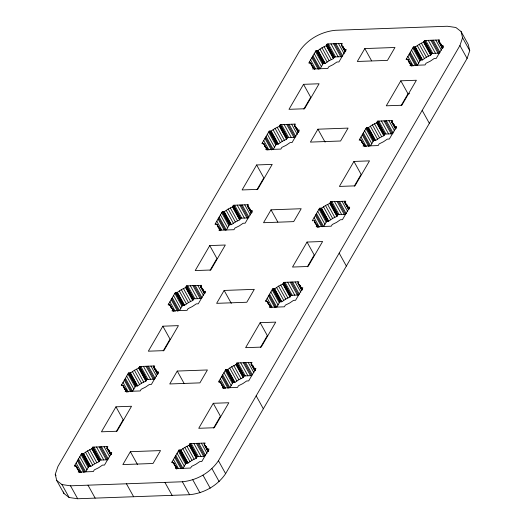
<?xml version="1.0" encoding="UTF-8"?>
<svg xmlns="http://www.w3.org/2000/svg" width="525" height="525" viewBox="0 0 525 525"><rect width="100%" height="100%" fill="white"/><g stroke="black" fill="none" stroke-linecap="round" stroke-linejoin="round"><path stroke-width="0.79" d="M55.256 474.311L57.907 466.535L299.388 51.332C307.473 39.329 321.097 31.671 335.429 30.292L447.32 26.25L455.864 27.49L461.081 31.533L468.254 44.474L469.744 50.689L467.092 58.465L225.612 473.668C217.527 485.671 203.903 493.329 189.571 494.708L77.68 498.75L69.136 497.51L63.919 493.467L56.746 480.526L55.256 474.311L56.011 475.67M56.746 480.526L61.963 484.568L70.507 485.809L182.398 481.766C196.731 480.388 210.354 472.73 218.439 460.727L459.92 45.524L462.571 37.748L461.081 31.533M110.657 455.057L106.883 448.245L107.855 446.578L92.774 447.123L91.803 448.796L87.524 450.896L83.619 453.567L81.598 453.639L74.333 466.141L76.348 466.062L79.748 472.192M157.546 374.437L153.773 367.625L154.744 365.951L139.663 366.496L138.692 368.169L134.413 370.269L130.508 372.947L128.487 373.019L121.222 385.514L123.237 385.442L125.501 389.53M204.435 293.816L200.662 287.004L201.633 285.331L186.552 285.876L185.581 287.549L181.302 289.649L177.398 292.327L175.376 292.399L168.112 304.894L170.126 304.822L172.771 309.586M251.324 213.189L247.544 206.384L248.522 204.711L233.441 205.255L232.47 206.929L228.191 209.029L224.287 211.7L222.265 211.778L215.001 224.273L217.015 224.201L220.034 229.648M298.213 132.569L294.433 125.757L295.411 124.09L280.33 124.635L279.359 126.302L275.074 128.408L271.176 131.079L269.154 131.152L261.89 143.647L263.904 143.574L266.168 147.663M345.102 51.949L341.322 45.137L342.3 43.463L327.219 44.008L326.242 45.682L321.963 47.782L318.065 50.459L316.043 50.531L308.779 63.026L310.793 62.954L313.438 67.718M115.972 406.816L101.437 431.812L117.003 431.248L131.539 406.258L115.972 406.816L123.145 419.757L116.281 431.563M162.862 326.196L148.326 351.192L163.892 350.628L178.428 325.631L162.862 326.196L170.034 339.137L163.17 350.936M209.751 245.575L195.215 270.565L210.781 270.007L225.317 245.011L209.751 245.575L216.923 258.517L210.059 270.316M256.64 164.955L242.104 189.945L257.67 189.381L272.206 164.391L256.64 164.955L263.812 177.89L256.948 189.696M303.529 84.328L288.993 109.325L304.559 108.76L319.095 83.77L303.529 84.328L310.702 97.269L303.837 109.069M76.348 466.062L77.241 468.569L79.209 470.439L78.238 472.113L93.319 471.568L94.29 469.895L98.569 467.795L102.473 465.124L104.495 465.045L111.759 452.55L109.738 452.622L108.846 450.122L106.883 448.245M123.237 385.442L124.13 387.942L126.098 389.819L125.127 391.492L140.208 390.948L141.179 389.274L145.458 387.174L149.362 384.497L151.384 384.425L158.648 371.93L156.627 372.002L155.735 369.502L153.773 367.625M170.126 304.822L171.019 307.322L172.988 309.199L172.016 310.872L187.097 310.321L188.068 308.654L192.347 306.548L196.252 303.877L198.266 303.804L205.537 291.309L203.516 291.382L202.624 288.881L200.662 287.004M217.015 224.201L217.908 226.702L219.877 228.572L218.905 230.245L233.986 229.701L234.957 228.027L239.236 225.927L243.141 223.256L245.155 223.184L252.427 210.683L250.405 210.755L249.513 208.254L247.544 206.384M263.904 143.574L264.797 146.075L266.766 147.952L265.794 149.625L280.875 149.08L281.846 147.407L286.125 145.307L290.03 142.629L292.044 142.557L299.316 130.062L297.294 130.134L296.402 127.634L294.433 125.757M310.793 62.954L311.686 65.454L313.655 67.331L312.683 69.005L327.764 68.46L328.735 66.787L333.014 64.687L336.919 62.009L338.933 61.937L346.205 49.442L344.183 49.514L343.291 47.014L341.322 45.137M100.314 446.847L107.487 459.788L99.947 460.058L98.976 461.731L94.697 463.831L90.792 466.508L88.771 466.581L85.706 471.85L78.533 458.916M147.203 366.227L154.376 379.168L146.836 379.437L145.858 381.111L141.579 383.211L137.681 385.888L135.66 385.96L132.595 391.23L125.422 378.289M194.093 285.607L201.265 298.541L193.725 298.817L192.747 300.49L188.468 302.59L184.57 305.261L182.549 305.34L179.484 310.61L172.312 297.668M240.982 204.98L248.154 217.921L240.614 218.197L239.636 219.863L235.357 221.97L231.459 224.641L229.438 224.713L226.373 229.989L219.201 217.048M287.871 124.359L295.043 137.301L287.503 137.57L286.525 139.243L282.247 141.343L278.342 144.021L276.327 144.093L273.262 149.362L266.09 136.428M334.76 43.739L341.933 56.674L334.392 56.949L333.414 58.623L329.136 60.723L325.231 63.4L323.216 63.472L320.152 68.742L312.979 55.801M130.364 451.684L122.863 464.579L153.018 463.49L160.525 450.588L130.364 451.684L137.537 464.618M177.253 371.057L169.752 383.959L199.907 382.869L207.414 369.967L177.253 371.057L184.045 383.316M224.142 290.437L216.635 303.338L246.796 302.249L254.303 289.347L224.142 290.437L231.315 303.378M271.031 209.816L263.524 222.712L293.685 221.622L301.192 208.727L271.031 209.816L277.823 222.075M317.92 129.196L310.413 142.091L340.574 141.002L348.082 128.1L317.92 129.196L325.093 142.131M364.809 48.569L357.302 61.471L387.463 60.382L394.971 47.48L364.809 48.569L371.602 60.828M207.946 451.539L204.173 444.727L205.144 443.061L190.063 443.605L189.092 445.272L184.813 447.379L180.908 450.05L178.894 450.122L171.623 462.623L173.644 462.545L177.037 468.674M254.835 370.919L251.062 364.107L252.033 362.434L236.952 362.978L235.981 364.652L231.702 366.752L227.798 369.429L225.783 369.502L218.512 381.997L220.533 381.924L223.171 386.695M301.724 290.299L297.951 283.487L298.922 281.813L283.841 282.358L282.87 284.032L278.591 286.132L274.687 288.809L272.672 288.881L265.401 301.376L267.422 301.304L270.06 306.068M348.613 209.672L344.84 202.867L345.811 201.193L330.73 201.738L329.759 203.411L325.48 205.511L321.576 208.182L319.561 208.254L312.29 220.756L314.311 220.684L316.575 224.766M395.502 129.052L391.729 122.24L392.7 120.566L377.619 121.118L376.648 122.784L372.369 124.891L368.465 127.562L366.45 127.634L359.179 140.129L361.2 140.057L363.838 144.828M442.391 48.431L438.618 41.619L439.589 39.946L424.508 40.491L423.537 42.164L419.258 44.264L415.354 46.942L413.339 47.014L406.068 59.509L408.089 59.437L411.108 64.883M213.268 403.298L198.732 428.295L214.298 427.731L228.834 402.741L213.268 403.298L220.441 416.24L213.577 428.039M260.157 322.678L245.621 347.668L261.188 347.11L275.723 322.114L260.157 322.678L267.33 335.619L260.466 347.419M307.046 242.058L292.51 267.048L308.077 266.483L322.613 241.493L307.046 242.058L314.219 254.993L307.355 266.798M353.935 161.438L339.399 186.427L354.966 185.863L369.502 160.873L353.935 161.438L361.108 174.372L354.244 186.178M400.824 80.811L386.288 105.807L401.855 105.243L416.391 80.246L400.824 80.811L407.997 93.752L401.133 105.551M173.644 462.545L174.536 465.045L176.505 466.922L175.527 468.595L190.608 468.051L191.586 466.377L195.864 464.277L199.769 461.6L201.784 461.527L209.055 449.033L207.034 449.105L206.141 446.604L204.173 444.727M220.533 381.924L221.425 384.425L223.394 386.302L222.416 387.975L237.497 387.43L238.475 385.757L242.753 383.657L246.658 380.979L248.673 380.907L255.944 368.412L253.923 368.484L253.03 365.984L251.062 364.107M267.422 301.304L268.314 303.804L270.283 305.681L269.305 307.355L284.386 306.803L285.364 305.137L289.642 303.03L293.541 300.359L295.562 300.287L302.833 287.792L300.812 287.864L299.919 285.364L297.951 283.487M314.311 220.684L315.203 223.184L317.172 225.054L316.194 226.728L331.275 226.183L332.253 224.51L336.532 222.41L340.43 219.739L342.451 219.66L349.716 207.165L347.701 207.237L346.808 204.737L344.84 202.867M361.2 140.057L362.092 142.557L364.061 144.434L363.083 146.107L378.164 145.563L379.142 143.889L383.421 141.789L387.319 139.112L389.34 139.04L396.605 126.545L394.59 126.617L393.697 124.117L391.729 122.24M408.089 59.437L408.982 61.937L410.95 63.814L409.973 65.487L425.053 64.942L426.024 63.269L430.303 61.169L434.208 58.492L436.229 58.419L443.494 45.924L441.479 45.997L440.587 43.496L438.618 41.619M197.603 443.33L204.776 456.271L197.236 456.54L196.265 458.213L191.986 460.313L188.081 462.991L186.067 463.063L182.995 468.333L175.823 455.398M244.493 362.709L251.665 375.651L244.125 375.92L243.154 377.593L238.875 379.693L234.97 382.371L232.956 382.443L229.884 387.712L222.712 374.771M291.382 282.089L298.554 295.024L291.014 295.299L290.043 296.973L285.764 299.073L281.859 301.744L279.845 301.816L276.773 307.092L269.601 294.151M338.271 201.462L345.443 214.403L337.903 214.679L336.932 216.346L332.653 218.452L328.748 221.123L326.734 221.196L323.662 226.465L316.49 213.531M385.16 120.842L392.333 133.783L384.792 134.052L383.821 135.726L379.542 137.826L375.637 140.503L373.616 140.575L370.552 145.845L363.379 132.91M432.049 40.222L439.222 53.156L431.681 53.432L430.71 55.105L426.431 57.205L422.527 59.876L420.505 59.955L417.441 65.225L410.268 52.283M407.997 93.752L409.631 93.693M462.571 37.748L469.744 50.689M459.92 45.524L467.092 58.465M442.49 45.957L443.244 47.322M440.587 43.496L442.851 47.578M441.171 44.678L442.68 47.401M438.414 39.992L439.169 41.35M441.794 45.983L442.929 48.024M439.727 42.472L442.752 47.919M441.479 45.997L442.608 48.038M438.769 41.357L442.168 47.486M435.822 40.084L441.486 50.302M433.23 40.176L440.022 52.434M430.874 40.261L438.047 53.202M428.282 40.353L435.455 53.294M425.69 40.451L432.863 53.386M424.508 40.491L431.681 53.432M424.358 40.753L431.53 53.694M424.023 41.331L431.196 54.265M423.688 41.902L430.861 54.843M423.537 42.164L430.71 55.105M421.365 43.135L428.538 56.077M419.258 44.264L426.431 57.205M417.244 45.537L424.417 58.478M415.354 46.942L422.527 59.876M415.039 46.955L422.212 59.889M414.343 46.974L421.516 59.916M413.654 47.001L420.827 59.942M413.339 47.014L420.505 59.955M412.768 47.992L419.941 60.926M411.521 50.138L418.694 63.079M409.703 53.261L416.496 65.52M409.133 54.239L415.177 65.133M407.886 56.385L413.168 65.92M410.95 63.814L412.079 65.855M410.793 64.076L411.928 66.117M407.774 59.45L410.038 63.532M408.398 60.756L409.907 63.479M408.982 61.937L410.11 63.978M410.458 64.647L411.213 66.012M406.639 58.531L407.393 59.896M422.185 110.401L429.358 123.342M395.601 126.584L396.355 127.943M393.697 124.117L395.207 126.84M391.525 120.612L392.28 121.971M394.905 126.604L396.04 128.651M392.838 123.093L395.483 127.864M394.59 126.617L395.719 128.658M391.88 121.977L395.653 128.789M388.933 120.704L394.597 130.922M386.341 120.796L393.133 133.055M345.194 49.475L345.949 50.84M343.291 47.014L344.8 49.737M344.498 49.501L345.634 51.542M341.119 43.509L341.873 44.868M342.438 45.99L345.083 50.754M383.985 120.881L391.158 133.822M344.183 49.514L345.319 51.555M342.234 46.239L345.253 51.686M338.527 43.601L344.19 53.819M381.393 120.98L388.566 133.914M335.934 43.693L342.733 55.952M378.801 121.072L385.973 134.013M377.619 121.118L384.792 134.052M377.468 121.373L384.641 134.315M377.134 121.951L384.307 134.892M333.578 43.778L340.751 56.72M376.799 122.528L383.972 135.463M376.648 122.784L383.821 135.726M330.986 43.877L338.159 56.812M374.476 123.756L381.649 136.697M328.394 43.969L335.567 56.91M372.369 124.891L379.542 137.826M327.219 44.008L334.392 56.949M327.068 44.271L334.235 57.212M326.734 44.848L333.907 57.783M326.399 45.419L333.572 58.36M326.242 45.682L333.414 58.623M370.355 126.164L377.527 139.099M324.069 46.653L331.242 59.594M368.465 127.562L375.637 140.503M368.15 127.575L375.322 140.51M367.454 127.601L374.627 140.536M366.765 127.621L373.938 140.562M366.45 127.634L373.616 140.575M321.963 47.782L329.136 60.723M365.879 128.612L373.052 141.553M319.955 49.055L327.127 61.996M364.632 130.758L371.805 143.699M318.065 50.459L325.231 63.4M317.743 50.472L324.916 63.407M317.054 50.492L324.227 63.433M362.814 133.882L369.607 146.14M316.358 50.518L323.531 63.459M316.043 50.531L323.216 63.472M362.243 134.859L368.662 146.436M315.473 51.509L322.645 64.444M360.997 137.005L366.279 146.541M314.226 53.655L321.398 66.596M364.061 144.434L365.19 146.475M363.904 144.697L364.658 146.055M362.014 142.111L362.768 143.476M361.508 141.382L363.018 144.106M359.75 139.158L360.504 140.516M312.408 56.779L319.207 69.038M311.843 57.757L318.262 69.333M310.59 59.903L315.499 68.755M313.655 67.331L314.79 69.372M313.504 67.594L314.258 68.952M310.478 62.967L313.123 67.732M311.102 64.273L312.992 67.679M309.343 62.048L310.098 63.413M348.712 207.204L349.466 208.563M346.808 204.737L348.902 208.642M348.016 207.231L348.771 208.589M344.636 201.232L345.391 202.598M345.949 203.713L348.974 209.167M347.701 207.237L348.836 209.285M344.991 202.604L347.255 206.686M348.009 208.051L348.764 209.409M342.044 201.324L347.708 211.542M339.452 201.423L346.244 213.682M298.305 130.102L299.06 131.46M296.402 127.634L297.911 130.357M296.986 128.815L298.495 131.539M294.23 124.13L294.984 125.495M297.609 130.121L298.745 132.169M337.096 201.508L344.269 214.443M295.549 126.61L298.567 132.057M297.294 130.134L298.43 132.182M294.591 125.501L296.855 129.583M291.637 124.222L297.301 134.439M334.504 201.6L341.677 214.541M289.045 124.32L295.844 136.572M331.912 201.692L339.084 214.633M330.73 201.738L337.903 214.679M330.579 202L337.752 214.935M330.245 202.571L337.417 215.512M286.689 124.405L293.862 137.34M329.91 203.149L337.083 216.09M329.759 203.411L336.932 216.346M284.097 124.497L291.27 137.438M327.587 204.382L334.76 217.317M281.505 124.589L288.678 137.53M325.48 205.511L332.653 218.452M280.33 124.635L287.503 137.57M280.179 124.891L287.346 137.832M279.845 125.468L287.017 138.41M279.51 126.046L286.683 138.981M279.359 126.302L286.525 139.243M323.466 206.784L330.638 219.726M277.187 127.273L284.353 140.214M321.576 208.182L328.748 221.123M321.261 208.195L328.433 221.137M320.565 208.222L327.738 221.163M319.876 208.248L327.049 221.183M319.561 208.254L326.734 221.196M275.074 128.408L282.247 141.343M318.99 209.232L326.163 222.173M273.066 129.682L280.238 142.616M317.743 211.385L324.916 224.319M339.183 253.129L346.356 266.07M271.176 131.079L278.342 144.021M270.861 131.093L278.027 144.034M270.165 131.119L277.338 144.053M315.925 214.508L322.717 226.761M269.469 131.145L276.642 144.08M269.154 131.152L276.327 144.093M315.354 215.48L321.398 226.38M268.583 132.129L275.756 145.071M314.108 217.632L319.39 227.161M267.337 134.275L274.509 147.217M317.172 225.054L318.301 227.102M317.015 225.317L318.15 227.364M314.37 221.373L315.505 223.414M314.619 222.003L316.129 224.726M316.68 225.894L317.441 227.253M265.519 137.399L272.317 149.658M264.954 138.377L271.373 149.953M263.701 140.523L268.99 150.058M266.766 147.952L267.901 149.993M266.615 148.214L267.369 149.579M263.589 143.588L265.479 146.993M264.213 144.9L265.722 147.623M264.797 146.075L265.932 148.122M266.28 148.792L267.035 150.15M262.454 142.675L263.209 144.034M301.822 287.825L302.577 289.19M299.919 285.364L301.048 287.405M300.503 286.538L301.639 288.586M297.747 281.853L298.502 283.218M301.127 287.851L302.262 289.892M299.066 284.34L302.085 289.787M300.812 287.864L301.947 289.905M299.237 285.265L301.501 289.354M295.155 281.951L300.818 292.162M292.563 282.043L299.355 294.302M251.416 210.722L252.171 212.08M249.513 208.254L251.777 212.343M247.341 204.75L248.095 206.115M250.72 210.748L251.856 212.789M248.66 207.231L251.678 212.684M290.207 282.128L297.38 295.07M250.405 210.755L251.541 212.802M247.702 206.122L251.094 212.251M244.748 204.848L250.412 215.06M287.615 282.22L294.787 295.162M242.156 204.94L248.955 217.199M285.022 282.319L292.195 295.253M283.841 282.358L291.014 295.299M283.69 282.621L290.863 295.562M283.356 283.198L290.528 296.133M239.8 205.026L246.973 217.967M283.021 283.769L290.194 296.71M282.87 284.032L290.043 296.973M237.208 205.118L244.381 218.059M280.698 285.003L287.871 297.944M234.616 205.209L241.789 218.151M278.591 286.132L285.764 299.073M233.441 205.255L240.614 218.197M233.29 205.518L240.463 218.452M232.956 206.089L240.128 219.03M232.621 206.666L239.794 219.607M232.47 206.929L239.636 219.863M276.577 287.405L283.749 300.346M230.298 207.9L237.464 220.835M274.687 288.809L281.859 301.744M274.372 288.816L281.544 301.757M273.676 288.842L280.849 301.783M272.987 288.868L280.16 301.809M272.672 288.881L279.845 301.816M228.191 209.029L235.357 221.97M272.101 289.859L279.274 302.794M226.177 210.302L233.349 223.243M270.854 292.005L278.027 304.94M224.287 211.7L231.459 224.641M223.972 211.713L231.138 224.654M223.276 211.739L230.449 224.68M269.036 295.129L275.828 307.387M222.58 211.765L229.753 224.7M222.265 211.778L229.438 224.713M268.465 296.107L274.883 307.683M221.701 212.75L228.867 225.691M267.218 298.252L272.127 307.105M220.448 214.902L227.62 227.837M270.283 305.681L271.412 307.722M270.126 305.937L270.88 307.302M267.481 301.993L269.371 305.399M267.73 302.623L268.859 304.664M265.972 300.398L266.726 301.763M218.63 218.026L225.428 230.285M218.065 218.997L224.103 229.898M216.812 221.15L221.721 230.002M219.877 228.572L220.631 229.937M219.726 228.834L220.48 230.199M217.081 224.89L218.964 228.296M217.908 226.702L218.662 228.06M219.391 229.412L220.146 230.77M215.565 223.296L216.32 224.661M253.03 365.984L254.914 369.39M250.858 362.48L251.613 363.838M254.238 368.471L255.373 370.519M252.177 364.96L254.815 369.725M253.923 368.484L255.058 370.525M251.213 363.845L254.986 370.657M248.266 362.572L253.929 372.789M245.674 362.663L252.466 374.922M204.527 291.342L205.282 292.707M202.624 288.881L204.133 291.605M203.831 291.368L204.967 293.409M200.452 285.377L201.206 286.735M201.771 287.858L204.415 292.622M243.318 362.749L250.491 375.69M203.516 291.382L204.652 293.423M200.812 286.742L204.586 293.554M197.859 285.469L203.523 295.68M240.726 362.847L247.898 375.782M195.267 285.561L202.066 297.819M238.133 362.939L245.306 375.88M256.174 395.857L263.347 408.791M236.952 362.978L244.125 375.92M236.801 363.241L243.974 376.182M236.467 363.818L243.639 376.753M192.911 285.646L200.084 298.587M236.132 364.389L243.305 377.331M235.981 364.652L243.154 377.593M190.319 285.738L197.492 298.679M233.809 365.623L240.982 378.564M187.727 285.836L194.9 298.771M231.702 366.752L238.875 379.693M186.552 285.876L193.725 298.817M186.401 286.138L193.574 299.079M186.067 286.716L193.239 299.65M185.732 287.287L192.905 300.228M185.581 287.549L192.747 300.49M229.688 368.025L236.86 380.966M183.409 288.52L190.575 301.462M227.798 369.429L234.97 382.371M227.482 369.442L234.655 382.377M226.787 369.462L233.96 382.403M226.098 369.488L233.271 382.43M225.783 369.502L232.956 382.443M181.302 289.649L188.468 302.59M225.212 370.479L232.385 383.414M179.287 290.922L186.46 303.863M223.965 372.625L231.138 385.567M177.398 292.327L184.57 305.261M177.082 292.333L184.249 305.274M176.387 292.359L183.56 305.301M222.147 375.749L228.939 388.008M175.691 292.386L182.864 305.327M175.376 292.399L182.549 305.34M221.576 376.727L227.994 388.303M174.812 293.377L181.978 306.311M220.329 378.873L225.612 388.408M173.558 295.522L180.731 308.464M223.394 386.302L224.523 388.342M223.237 386.564L223.991 387.923M220.218 381.938L222.101 385.343M221.425 384.425L222.561 386.466M222.902 387.135L223.663 388.5M219.082 381.019L219.837 382.384M171.741 298.646L178.539 310.905M171.176 299.624L177.594 311.2M169.923 301.77L175.212 311.305M172.988 309.199L174.123 311.24M172.837 309.461L173.591 310.82M169.811 304.835L171.701 308.241M170.435 306.141L171.773 308.687M172.502 310.032L173.257 311.397M168.676 303.916L169.431 305.281M218.439 460.727L225.612 473.668M208.044 449.072L208.799 450.43M206.141 446.604L207.27 448.645M207.349 449.092L208.103 450.457M203.969 443.1L204.724 444.465M205.288 445.581L208.307 451.027M207.034 449.105L208.169 451.152M204.704 445.148L208.097 451.277M201.377 443.192L207.04 453.41M198.785 443.29L205.577 455.549M211.969 468.641L219.142 481.583M157.638 371.962L158.393 373.327M155.735 369.502L156.87 371.542M153.562 365.997L154.317 367.356M154.882 368.478L157.9 373.925M196.429 443.376L203.602 456.31M156.627 372.002L157.763 374.043M154.298 368.045L156.188 371.451M156.942 372.816L157.697 374.174M150.97 366.089L156.634 376.307M193.837 443.467L201.009 456.409M148.378 366.181L155.177 378.44M191.244 443.559L198.417 456.501M190.063 443.605L197.236 456.54M189.912 443.861L197.085 456.803M189.577 444.439L196.75 457.38M146.022 366.266L153.195 379.208M189.243 445.016L196.416 457.951M189.092 445.272L196.265 458.213M143.43 366.365L150.603 379.299M186.92 446.243L194.093 459.185M203.031 475.237L210.203 488.178M140.838 366.457L148.011 379.398M184.813 447.379L191.986 460.313M139.663 366.496L146.836 379.437M139.512 366.758L146.685 379.7M139.178 367.336L146.35 380.277M138.843 367.907L146.016 380.848M138.692 368.169L145.858 381.111M182.798 448.652L189.971 461.587M136.52 369.141L143.692 382.082M180.908 450.05L188.081 462.991M180.593 450.063L187.766 463.004M179.898 450.089L187.071 463.024M179.209 450.115L186.382 463.05M178.894 450.122L186.067 463.063M134.413 370.269L141.579 383.211M178.323 451.1L185.496 464.041M192.787 479.837L199.959 492.778M132.398 371.549L139.571 384.484M177.076 453.246L184.249 466.187M130.508 372.947L137.681 385.888M130.193 372.96L137.366 385.895M129.498 372.986L136.671 385.921M175.258 456.369L182.05 468.628M128.802 373.006L135.975 385.947M128.487 373.019L135.66 385.96M174.687 457.347L180.731 468.248M127.923 373.997L135.089 386.938M173.44 459.493L178.349 468.352M126.669 376.143L133.842 389.084M176.505 466.922L177.26 468.287M176.348 467.184L177.109 468.549M173.329 462.558L175.967 467.329M173.952 463.87L175.836 467.276M176.019 467.762L176.774 469.12M172.193 461.646L172.948 463.004M182.398 481.766L189.571 494.708M124.852 379.267L131.65 391.525M124.287 380.244L130.325 391.138M123.034 382.39L128.323 391.926M126.098 389.819L127.234 391.86M125.947 390.082L127.076 392.123M123.303 386.137L125.186 389.543M123.546 386.761L125.055 389.491M124.13 387.942L124.891 389.307M125.613 390.652L126.368 392.017M121.787 384.543L122.542 385.901M164.916 482.396L172.088 495.337M110.749 452.589L111.503 453.948M108.846 450.122L109.981 452.169M109.43 451.303L110.565 453.344M106.673 446.617L107.428 447.983M110.06 452.616L111.188 454.657M107.993 449.098L111.011 454.545M109.738 452.622L110.873 454.67M107.034 447.989L108.918 451.395M109.672 452.753L110.427 454.118M126.453 483.788L133.626 496.729M104.081 446.709L109.745 456.927M101.489 446.808L108.288 459.067M99.133 446.893L106.306 459.828M96.541 446.985L103.714 459.926M93.949 447.077L101.122 460.018M92.774 447.123L99.947 460.058M92.623 447.385L99.796 460.32M92.288 447.956L99.461 460.898M91.954 448.534L99.127 461.468M91.803 448.796L98.976 461.731M89.631 449.761L96.803 462.702M87.524 450.896L94.697 463.831M85.509 452.169L92.682 465.111M83.619 453.567L90.792 466.508M83.304 453.58L90.477 466.522M82.609 453.607L89.782 466.548M81.913 453.633L89.086 466.567M81.598 453.639L88.771 466.581M81.034 454.617L88.207 467.558M79.78 456.763L86.953 469.704M77.962 459.887L84.761 472.146M77.398 460.865L83.816 472.441M76.145 463.017L81.434 472.546M87.99 485.179L95.163 498.12M79.209 470.439L80.345 472.487M79.058 470.702L79.813 472.067M78.1 469.586L78.855 470.951M76.033 466.075L78.678 470.846M77.241 468.569L78.002 469.928M74.898 465.163L75.653 466.522M70.507 485.809L77.68 498.75M61.963 484.568L69.136 497.51M63.545 491.912L63.919 493.467"/></g></svg>
